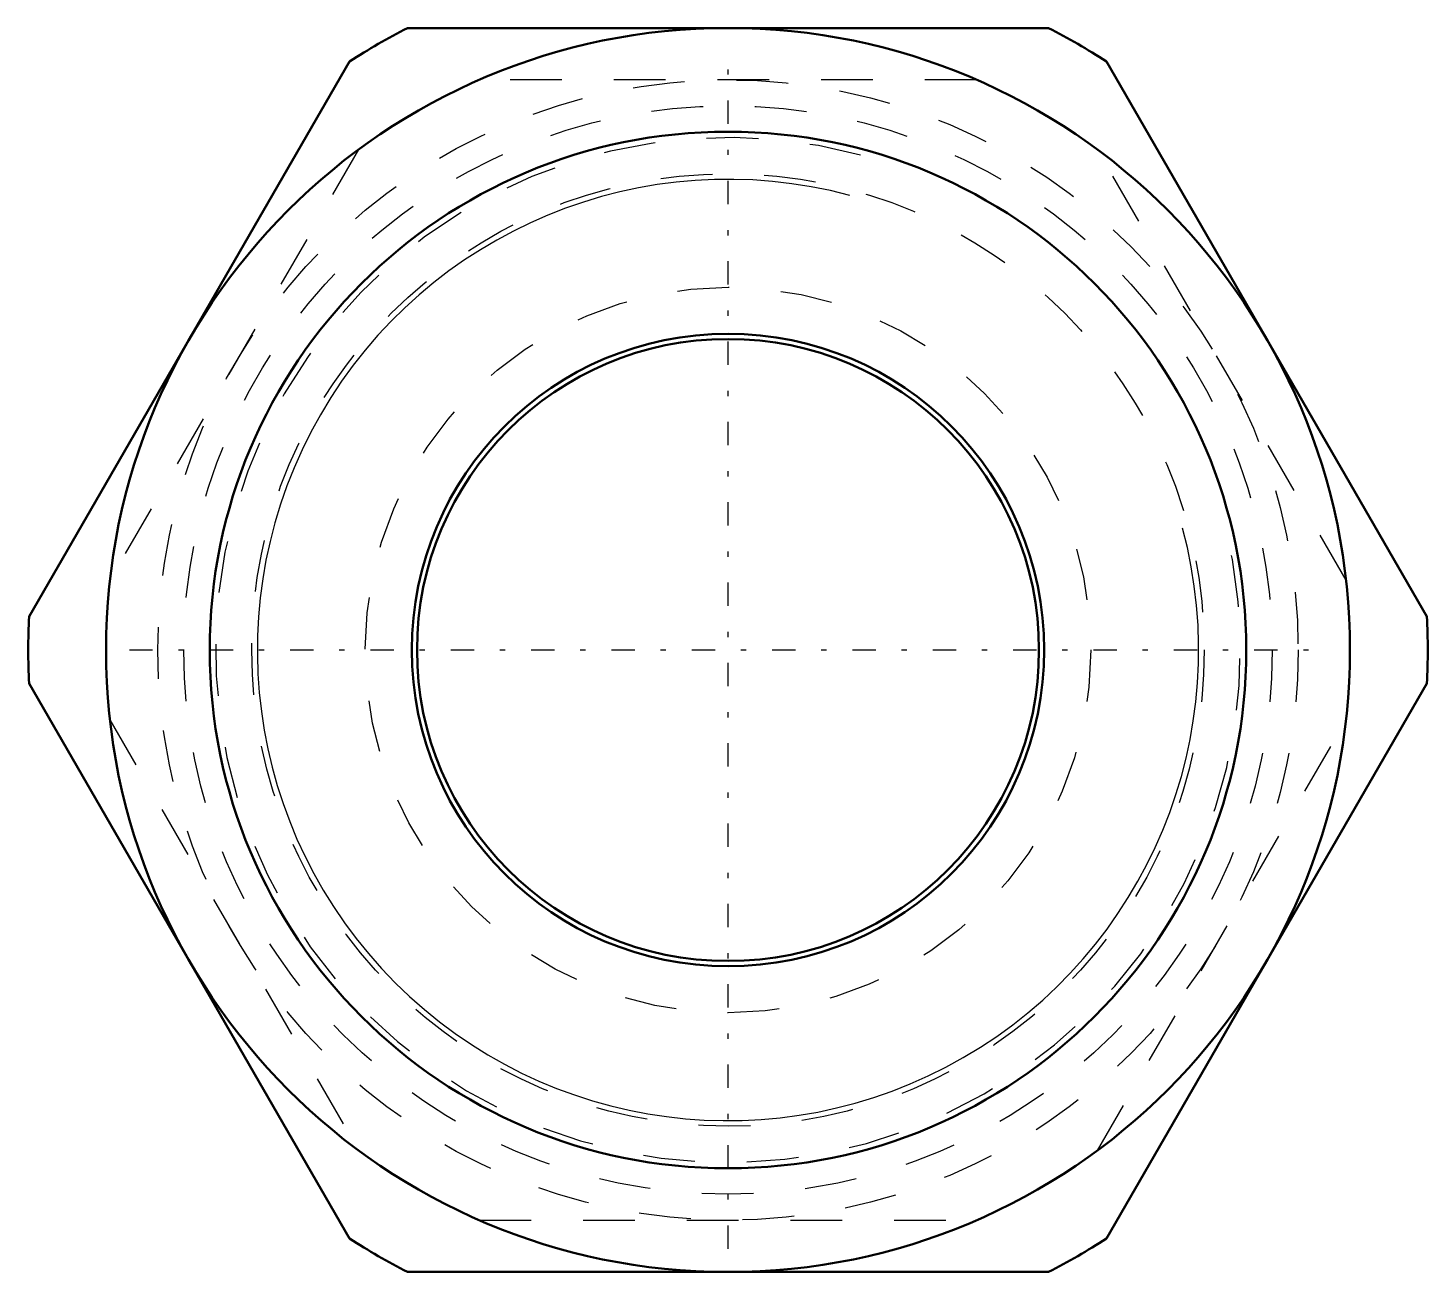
# Model space of a CAD drawing. Header units: millimetres. Extents: x -13.5 to 13.5, y -12 to 12.
import ezdxf

# ---------------------------------------------------------------- set-up
doc = ezdxf.new("R2010")
doc.units = ezdxf.units.MM
doc.linetypes.add('Center', pattern=[1.5, 0.45, -0.5, 0.05, -0.5])
doc.linetypes.add('Dashed', pattern=[2, 1, -1])
for name, color, linetype, lineweight in [('AM_0', 7, 'Continuous', 50), ('AM_5', 3, 'Continuous', 25), ('AM_7', 7, 'Center', 25), ('AM_9', 6, 'Dashed', 25)]:
    doc.layers.add(name, color=color, linetype=linetype, lineweight=lineweight)

# ---------------------------------------------------------------- blocks, each defined once
blk = doc.blocks.new('1_2411_821_02_0_in_2411_821_12__5')
at = {"layer": 'AM_0'}
for p, q in [((6.185, 12), (-6.185, 12)), ((-7.3, 11.356), (-13.485, 0.644)), ((13.485, 0.644), (7.3, 11.356)), ((-13.485, -0.644), (-7.3, -11.356)), ((7.3, -11.356), (13.485, -0.644)), ((-6.185, -12), (6.185, -12))]:
    blk.add_line(p, q, dxfattribs=at)
blk.add_circle((0, 0), 12, dxfattribs=at)
for start, end in [(117.266, 122.734), (57.266, 62.734), (177.266, 182.734), (357.266, 2.734), (237.266, 242.734), (297.266, 302.734)]:
    blk.add_arc((0, 0), 13.5, start, end, dxfattribs=at)
at = {"layer": 'AM_9'}
blk.add_circle((0, 0), 9.188, dxfattribs=at)
blk = doc.blocks.new('2_2411_821_12__01_0_in_2411_821_12__5')
at = {"layer": 'AM_0'}
for radius in [10, 6.1, 6]:
    blk.add_circle((0, 0), radius, dxfattribs=at)
at = {"layer": 'AM_5', "linetype": 'Dashed'}
blk.add_arc((0, 0), 9.886, 75, 15, dxfattribs=at)
at = {"layer": 'AM_5'}
blk.add_arc((0, 0), 9.08, 75, 15, dxfattribs=at)
at = {"layer": 'AM_7'}
for p, q in [((0, -11.55), (0, 11.55)), ((-11.55, 0), (11.55, 0))]:
    blk.add_line(p, q, dxfattribs=at)
at = {"layer": 'AM_9'}
for p, q in [((4.796, 11), (-4.796, 11)), ((-7.128, 9.653), (-11.924, 1.347)), ((11.924, 1.347), (7.128, 9.653)), ((-11.924, -1.347), (-7.128, -9.653)), ((7.128, -9.653), (11.924, -1.347)), ((-4.796, -11), (4.796, -11))]:
    blk.add_line(p, q, dxfattribs=at)
for radius in [11, 10.5, 7]:
    blk.add_circle((0, 0), radius, dxfattribs=at)

msp = doc.modelspace()

# ---------------------------------------------------------------- block references
for name in ['1_2411_821_02_0_in_2411_821_12__5', '2_2411_821_12__01_0_in_2411_821_12__5']:
    msp.add_blockref(name, (0, 0))

doc.saveas('drawing.dxf')
